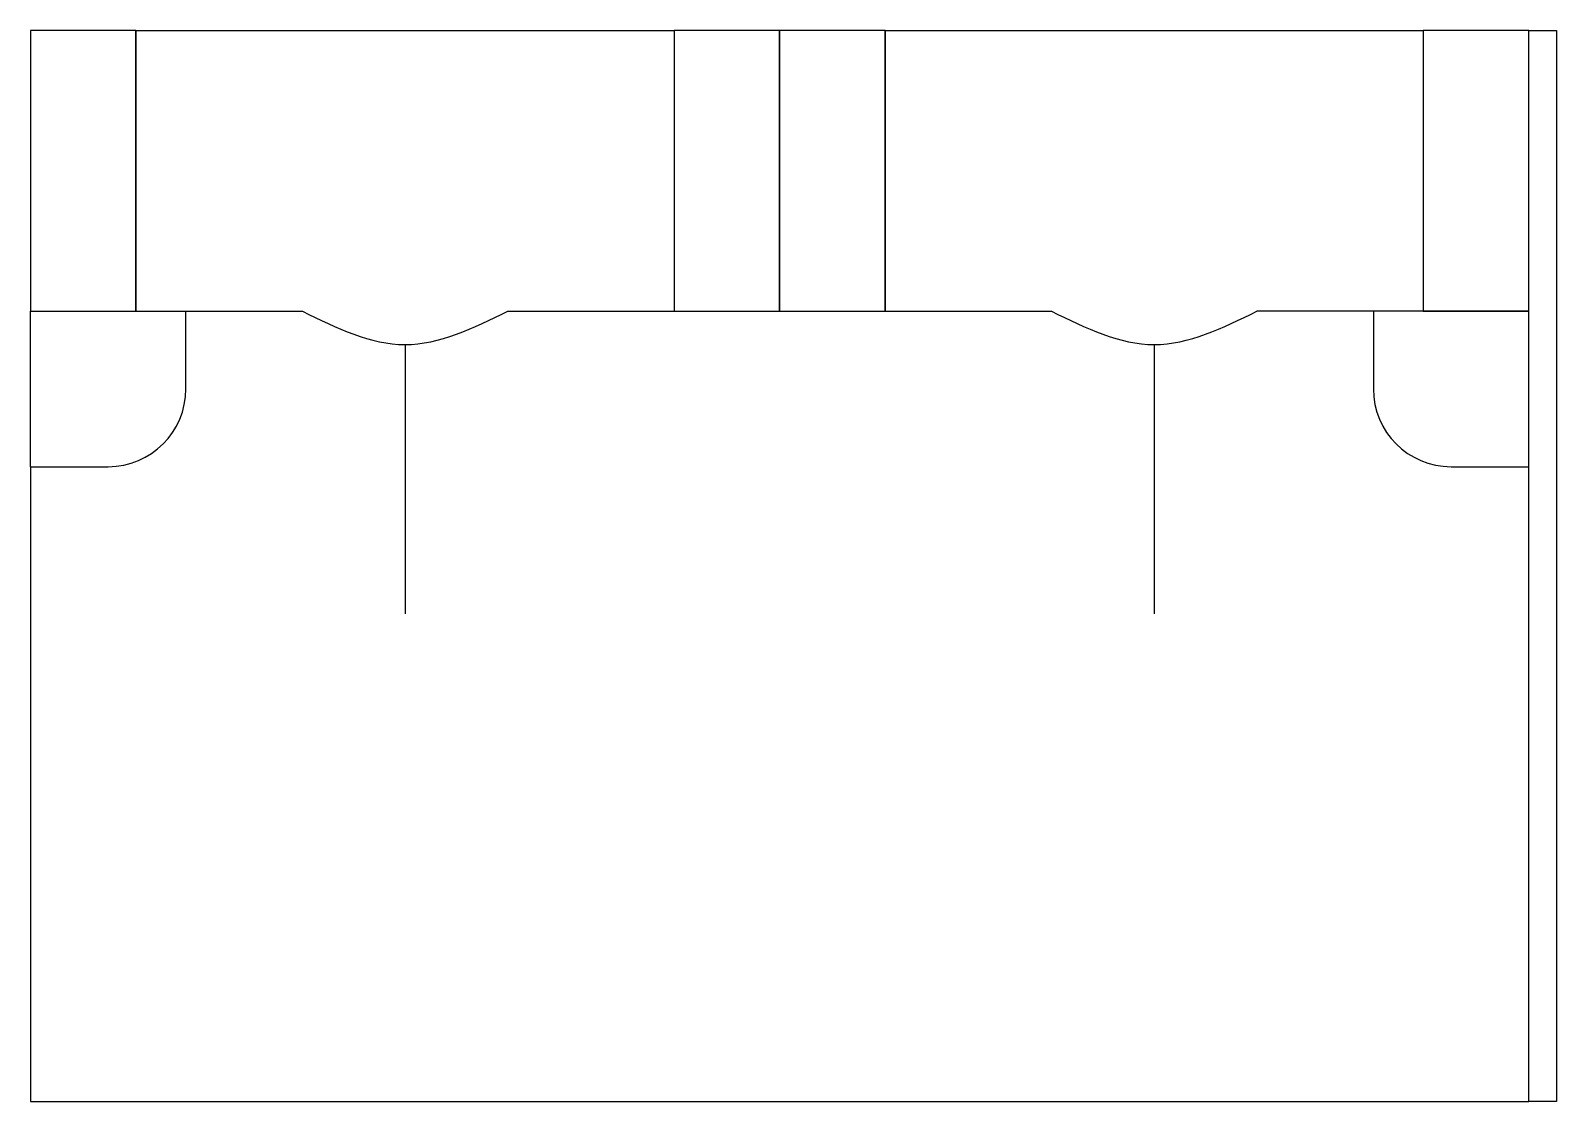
# Model space of a CAD drawing. Header units: metres. Extents: x 0 to 138, y 0 to 96.
import ezdxf

# ---------------------------------------------------------------- set-up
doc = ezdxf.new("R2010")
doc.units = ezdxf.units.M
for name, color, linetype in [('B5', 2, 'Continuous'), ('Bodice', 6, 'Continuous'), ('Collar', 3, 'Continuous'), ('Encap', 1, 'Continuous'), ('Sleeve', 4, 'Continuous')]:
    doc.layers.add(name, color=color, linetype=linetype)

msp = doc.modelspace()

# ---------------------------------------------------------------- linework, layer by layer
at = {"layer": 'B5'}
for p, q in [((14, 64.2), (14, 71.2)), ((121, 71.2), (121, 64.2)), ((0, 57.2), (7, 57.2)), ((128, 57.2), (135, 57.2))]:
    msp.add_line(p, q, dxfattribs=at)
for points in [[(0, 57.2), (0, 71.2), (14, 71.2)], [(135, 57.2), (135, 71.2), (121, 71.2)]]:
    msp.add_lwpolyline(points, dxfattribs=at)
for centre, start, end in [((7, 64.2), 270, 360), ((128, 64.2), 180, 270)]:
    msp.add_arc(centre, 7, start, end, dxfattribs=at)
at = {"layer": 'Bodice'}
for p, q in [((14, 64.2), (14, 71.2)), ((14, 71.2), (24.5, 71.2)), ((43, 71.2), (92, 71.2)), ((121, 71.2), (110.5, 71.2)), ((121, 71.2), (121, 64.2)), ((33.75, 68.2), (33.75, 43.95)), ((101.25, 68.2), (101.25, 43.95)), ((0, 57.2), (7, 57.2)), ((128, 57.2), (135, 57.2))]:
    msp.add_line(p, q, dxfattribs=at)
msp.add_lwpolyline([(0, 57.2), (0, 0), (135, 0), (135, 57.2)], dxfattribs=at)
for centre, start, end in [((7, 64.2), 270, 360), ((128, 64.2), 180, 270)]:
    msp.add_arc(centre, 7, start, end, dxfattribs=at)
for points in [[(24.5, 71.2), (33.75, 68.2), (43, 71.2)], [(92, 71.2), (101.25, 68.2), (110.5, 71.2)]]:
    msp.add_spline(points, degree=3, dxfattribs=at)
at = {"layer": 'Collar'}
for points in [[(0, 71.2), (9.5, 71.2), (9.5, 96.5), (0, 96.5), (0, 71.2)], [(58, 71.2), (67.5, 71.2), (67.5, 96.5), (58, 96.5), (58, 71.2)], [(67.5, 71.2), (77, 71.2), (77, 96.5), (67.5, 96.5), (67.5, 71.2)], [(125.5, 71.2), (135, 71.2), (135, 96.5), (125.5, 96.5), (125.5, 71.2)]]:
    msp.add_lwpolyline(points, close=True, dxfattribs=at)
at = {"layer": 'Encap'}
msp.add_lwpolyline([(135, 0), (135, 96.5), (137.5, 96.5), (137.5, 0), (135, 0)], close=True, dxfattribs=at)
at = {"layer": 'Sleeve'}
for p, q in [((9.5, 96.5), (9.5, 71.2)), ((9.5, 96.5), (58, 96.5)), ((58, 96.5), (58, 71.2)), ((77, 96.5), (77, 71.2)), ((77, 96.5), (125.5, 96.5)), ((125.5, 96.5), (125.5, 71.2)), ((9.5, 71.2), (24.5, 71.2)), ((43, 71.2), (58, 71.2)), ((77, 71.2), (92, 71.2)), ((125.5, 71.2), (110.5, 71.2))]:
    msp.add_line(p, q, dxfattribs=at)
for points in [[(24.5, 71.2), (33.75, 68.2), (43, 71.2)], [(92, 71.2), (101.25, 68.2), (110.5, 71.2)]]:
    msp.add_spline(points, degree=3, dxfattribs=at)

doc.saveas('drawing.dxf')
